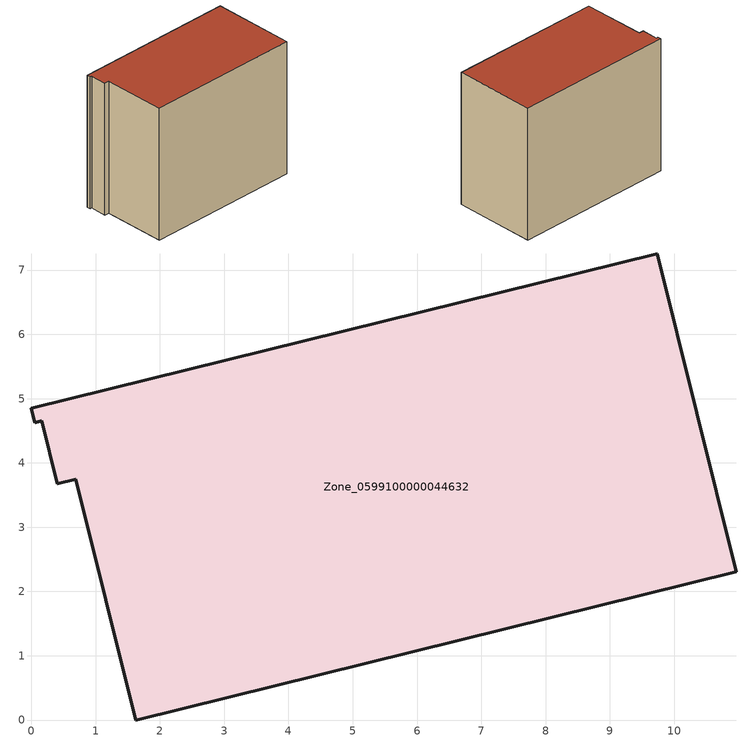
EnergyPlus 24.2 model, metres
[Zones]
Zone_0599100000044632
 floor ground (C_G): 9.73,7.25 10.96,2.31 1.62,0 0.69,3.75 0.4,3.68 0.16,4.66 0.05,4.63 0,4.85 z0
 wall outside (C_F): 10.96,2.31 9.73,7.25 0,4.85 0.05,4.63 0.16,4.66 0.4,3.68 0.69,3.75 1.62,0 10.96,2.31 z0:8.38
 roof outside (C_R): 1.62,0 10.96,2.31 9.73,7.25 0,4.85 0.05,4.63 0.16,4.66 0.4,3.68 0.69,3.75 z8.38
[BUILDING]
Pand.0599100000044632: North Axis=0; Terrain=City; Loads Convergence Tolerance Value=0.04; Temperature Convergence Tolerance Value=0.4; Solar Distribution=FullExterior; Maximum Number of Warmup Days=25; Minimum Number of Warmup Days=1
[Site:Location]
Rotterdam.The.Hague.AP_ZH_NLD Design_Conditions: Latitude=51.96; Longitude=4.45; Time Zone=1; Elevation=-4.5
[SITE:GROUNDTEMPERATURE:BUILDINGSURFACE]
18, 18, 18, 18, 18, 18, 18, 18, 18, 18, 18, 18
[MATERIAL] Thermal Absorptance=0.9; Solar Absorptance=0.7; Visible Absorptance=0.7
Name | Roughness | Thickness | Conductivity | Density | Specific Heat
G.TI.1975-1991 | MediumSmooth | 0.15 | 0.288461 | 540 | 1210
F.TI.1975-1991 | Rough | 0.3 | 0.230769 | 1920 | 840
R.TI.1975-1991 | MediumRough | 0.2 | 0.153846 | 1500 | 1000
[CONSTRUCTION]
C_G: G.TI.1975-1991
C_F: F.TI.1975-1991
C_R: R.TI.1975-1991
[ZONE]
Zone_0599100000044632: Type=1; Multiplier=1; Ceiling Height=Autocalculate; Volume=Autocalculate; Floor Area=autocalculate; Part of Total Floor Area=Yes
[ZONEINFILTRATION:DESIGNFLOWRATE]
Infil_Zone_0599100000044632: Zone or ZoneList or Space or SpaceList=Zone_0599100000044632; Schedule=AlwaysOn; Design Flow Rate Calculation Method=Flow/Area; Flow Rate per Floor Area=0.003; Constant Term Coefficient=1; Temperature Term Coefficient=0; Velocity Term Coefficient=0; Velocity Squared Term Coefficient=0
[HVACTEMPLATE:ZONE:IDEALLOADSAIRSYSTEM]
Zone_0599100000044632: Maximum Heating Supply Air Temperature=50; Minimum Cooling Supply Air Temperature=13; Maximum Heating Supply Air Humidity Ratio=0.0156; Minimum Cooling Supply Air Humidity Ratio=0.0077; Heating Limit=NoLimit; Cooling Limit=NoLimit; Dehumidification Control Type=ConstantSensibleHeatRatio; Cooling Sensible Heat Ratio=0.7; Dehumidification Setpoint=60; Humidification Control Type=None; Humidification Setpoint=30; Outdoor Air Method=None; Outdoor Air Flow Rate per Person=0.00944; Outdoor Air Flow Rate per Zone Floor Area=0; Outdoor Air Flow Rate per Zone=0; Demand Controlled Ventilation Type=None; Outdoor Air Economizer Type=NoEconomizer; Heat Recovery Type=None; Sensible Heat Recovery Effectiveness=0.7; Latent Heat Recovery Effectiveness=0.65
[ZONECONTROL:THERMOSTAT]
ThermostatControl_Zone_0599100000044632: Zone or ZoneList=Zone_0599100000044632; Control Type Schedule=DualSetpointControlType; Control 1=Thermostat_Zone_0599100000044632; Temperature Difference Between Cutout And Setpoint=0
[THERMOSTATSETPOINT:DUALSETPOINT]
Thermostat_Zone_0599100000044632: Heating Setpoint Temperature Schedule=HeatingSetpoint_Zone_0599100000044632; Cooling Setpoint Temperature Schedule=CoolingSetpoint_Zone_0599100000044632
[SCHEDULE:COMPACT]
HeatingSetpoint_Zone_0599100000044632: Through: 12/31, For: AllDays, Until: 24:00, 21
CoolingSetpoint_Zone_0599100000044632: Through: 12/31, For: AllDays, Until: 24:00, 24
DualSetpointControlType: Through: 12/31, For: AllDays, Until: 24:00, 4
AlwaysOn: Through: 12/31, For: AllDays, Until: 24:00, 1
